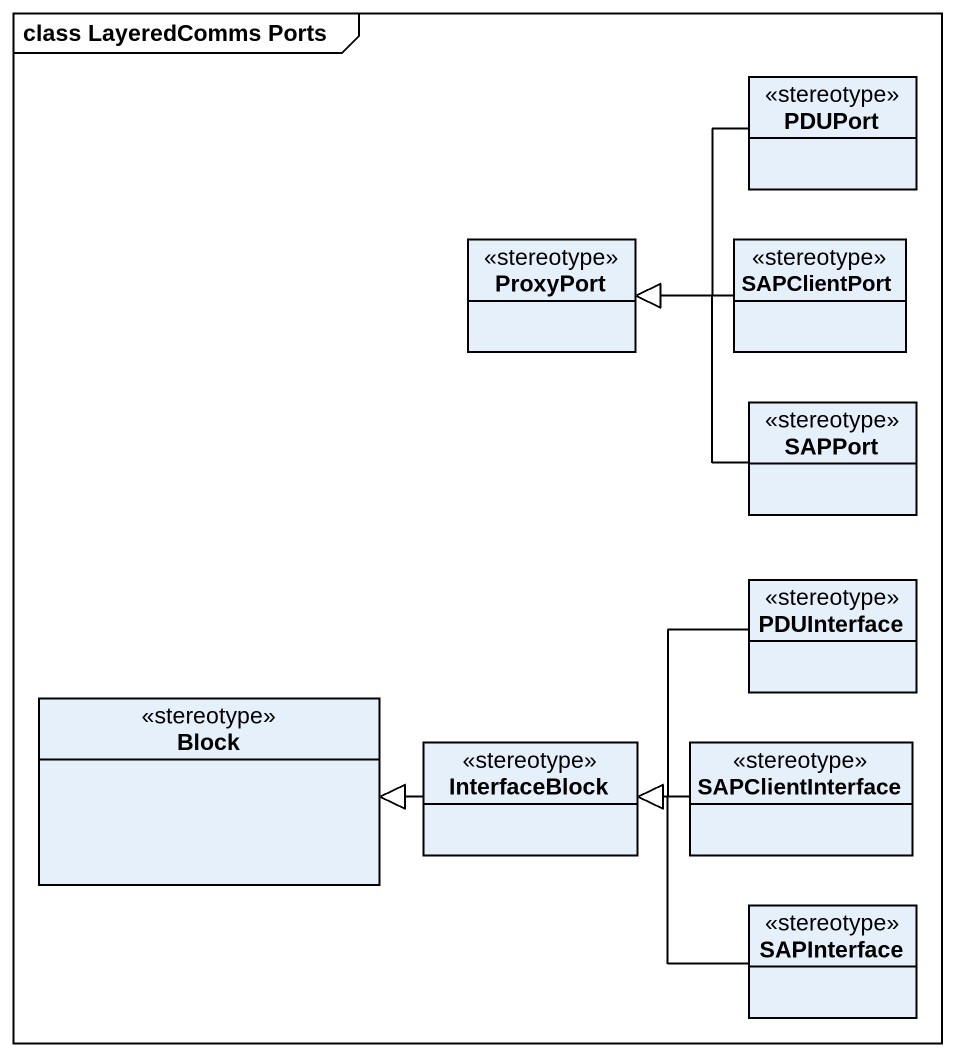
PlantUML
@startuml
mainframe class LayeredComms Ports
hide circle
hide empty members
class PDUPort <<stereotype>>
class ProxyPort <<stereotype>>
class SAPClientPort <<stereotype>>
class SAPPort <<stereotype>>
class PDUInterface <<stereotype>>
class Block <<stereotype>>
class InterfaceBlock <<stereotype>>
class SAPClientInterface <<stereotype>>
class SAPInterface <<stereotype>>
PDUPort -left-|> ProxyPort
SAPClientPort -left-|> ProxyPort
SAPPort -left-|> ProxyPort
PDUInterface -left-|> InterfaceBlock
InterfaceBlock -left-|> Block
SAPClientInterface -left-|> InterfaceBlock
SAPInterface -left-|> InterfaceBlock
@enduml
